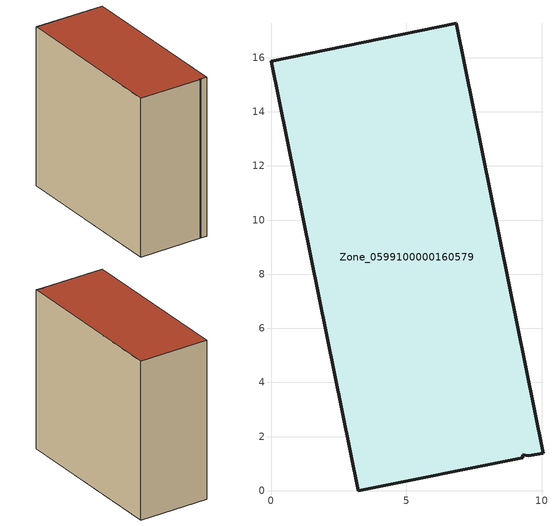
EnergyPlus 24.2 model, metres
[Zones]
Zone_0599100000160579
 floor ground (C_G): 10.05,1.38 9.5,1.3 9.3,1.33 9.3,1.22 3.22,0 0,15.88 6.84,17.27 z0
 wall outside (C_F): 0,15.88 3.22,0 9.3,1.22 9.3,1.33 9.5,1.3 10.05,1.38 6.84,17.27 0,15.88 z0:15.61
 roof outside (C_R): 9.5,1.3 10.05,1.38 6.84,17.27 0,15.88 3.22,0 9.3,1.22 9.3,1.33 z15.61
[BUILDING]
Pand.0599100000160579: North Axis=0; Terrain=City; Loads Convergence Tolerance Value=0.04; Temperature Convergence Tolerance Value=0.4; Solar Distribution=FullExterior; Maximum Number of Warmup Days=25; Minimum Number of Warmup Days=1
[Site:Location]
Rotterdam.The.Hague.AP_ZH_NLD Design_Conditions: Latitude=51.96; Longitude=4.45; Time Zone=1; Elevation=-4.5
[SITE:GROUNDTEMPERATURE:BUILDINGSURFACE]
18, 18, 18, 18, 18, 18, 18, 18, 18, 18, 18, 18
[MATERIAL] Thermal Absorptance=0.9; Solar Absorptance=0.7; Visible Absorptance=0.7
Name | Roughness | Thickness | Conductivity | Density | Specific Heat
G.TI.1946 | MediumSmooth | 0.15 | 1 | 540 | 1210
F.TI.1946 | Rough | 0.3 | 0.857143 | 1920 | 840
R.TI.1946 | MediumRough | 0.2 | 0.1 | 1500 | 1000
[CONSTRUCTION]
C_G: G.TI.1946
C_F: F.TI.1946
C_R: R.TI.1946
[ZONE]
Zone_0599100000160579: Type=1; Multiplier=1; Ceiling Height=Autocalculate; Volume=Autocalculate; Floor Area=autocalculate; Part of Total Floor Area=Yes
[ZONEINFILTRATION:DESIGNFLOWRATE]
Infil_Zone_0599100000160579: Zone or ZoneList or Space or SpaceList=Zone_0599100000160579; Schedule=AlwaysOn; Design Flow Rate Calculation Method=Flow/Area; Flow Rate per Floor Area=0.003; Constant Term Coefficient=1; Temperature Term Coefficient=0; Velocity Term Coefficient=0; Velocity Squared Term Coefficient=0
[HVACTEMPLATE:ZONE:IDEALLOADSAIRSYSTEM]
Zone_0599100000160579: Maximum Heating Supply Air Temperature=50; Minimum Cooling Supply Air Temperature=13; Maximum Heating Supply Air Humidity Ratio=0.0156; Minimum Cooling Supply Air Humidity Ratio=0.0077; Heating Limit=NoLimit; Cooling Limit=NoLimit; Dehumidification Control Type=ConstantSensibleHeatRatio; Cooling Sensible Heat Ratio=0.7; Dehumidification Setpoint=60; Humidification Control Type=None; Humidification Setpoint=30; Outdoor Air Method=None; Outdoor Air Flow Rate per Person=0.00944; Outdoor Air Flow Rate per Zone Floor Area=0; Outdoor Air Flow Rate per Zone=0; Demand Controlled Ventilation Type=None; Outdoor Air Economizer Type=NoEconomizer; Heat Recovery Type=None; Sensible Heat Recovery Effectiveness=0.7; Latent Heat Recovery Effectiveness=0.65
[ZONECONTROL:THERMOSTAT]
ThermostatControl_Zone_0599100000160579: Zone or ZoneList=Zone_0599100000160579; Control Type Schedule=DualSetpointControlType; Control 1=Thermostat_Zone_0599100000160579; Temperature Difference Between Cutout And Setpoint=0
[THERMOSTATSETPOINT:DUALSETPOINT]
Thermostat_Zone_0599100000160579: Heating Setpoint Temperature Schedule=HeatingSetpoint_Zone_0599100000160579; Cooling Setpoint Temperature Schedule=CoolingSetpoint_Zone_0599100000160579
[SCHEDULE:COMPACT]
HeatingSetpoint_Zone_0599100000160579: Through: 12/31, For: AllDays, Until: 24:00, 21
CoolingSetpoint_Zone_0599100000160579: Through: 12/31, For: AllDays, Until: 24:00, 24
DualSetpointControlType: Through: 12/31, For: AllDays, Until: 24:00, 4
AlwaysOn: Through: 12/31, For: AllDays, Until: 24:00, 1
